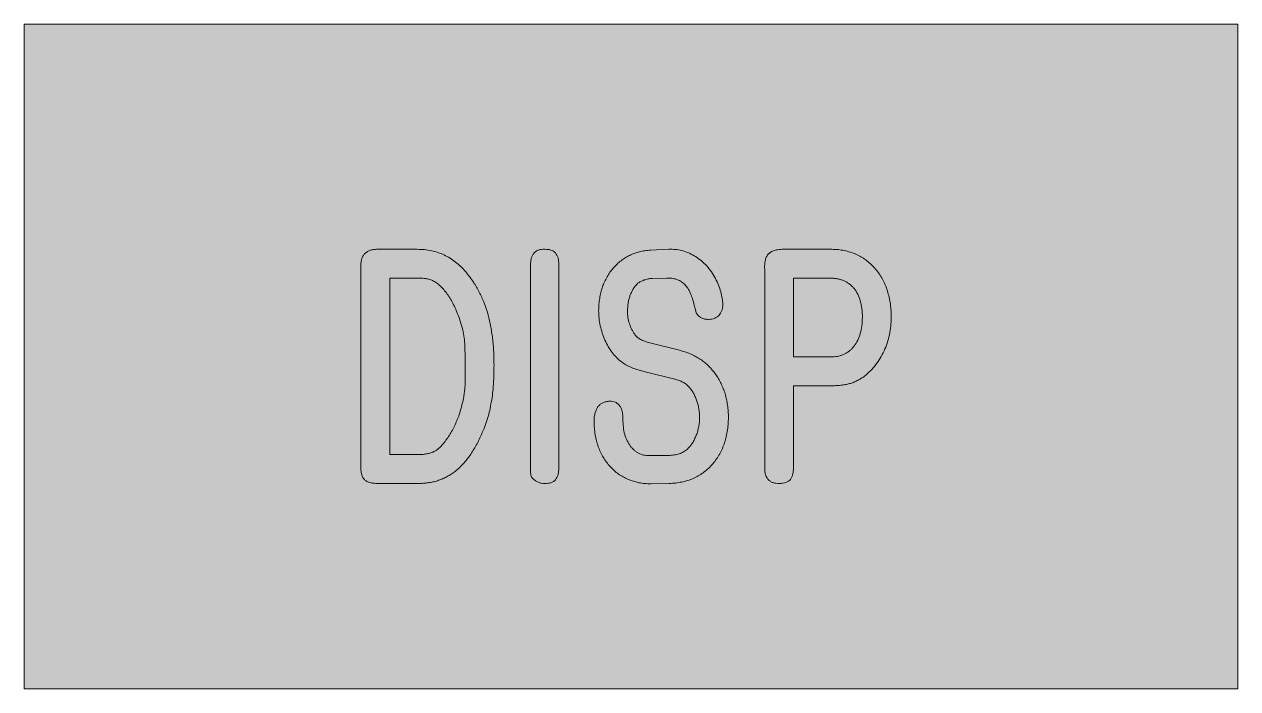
# Model space of a CAD drawing. Header units: inches. Extents: x 98.4 to 111.9, y 145 to 152.4.
import ezdxf

# ---------------------------------------------------------------- set-up
doc = ezdxf.new("R2010")
doc.units = ezdxf.units.IN
doc.header["$MEASUREMENT"] = 0

# ---------------------------------------------------------------- blocks, each defined once
blk = doc.blocks.new('block 2')
at = {"true_color": 0xffffff}
h = blk.add_hatch(color=7, dxfattribs=at)
h.dxf.hatch_style = 2
h.paths.add_polyline_path([(98.397, 152.379), (98.397, 145.013), (111.859, 145.013), (111.859, 152.379)])
at = {"color": 7, "lineweight": 5, "true_color": 0xffffff}
blk.add_lwpolyline([(98.397, 152.379), (98.397, 145.013), (111.859, 145.013), (111.859, 152.379), (98.397, 152.379)], dxfattribs=at)
blk = doc.blocks.new('block 3')
at = {"color": 7, "lineweight": 5, "true_color": 0xffffff}
blk.add_open_spline([(105.553, 147.288), (105.553, 147.288), (105.348, 147.284), (105.348, 147.284), (105.326, 147.285), (105.303, 147.286), (105.28, 147.288), (105.259, 147.29), (105.237, 147.293), (105.216, 147.297), (105.195, 147.302), (105.175, 147.307), (105.154, 147.313), (105.135, 147.319), (105.115, 147.326), (105.096, 147.334), (105.077, 147.341), (105.059, 147.35), (105.041, 147.36), (105.024, 147.37), (105.006, 147.381), (104.989, 147.393), (104.973, 147.405), (104.957, 147.418), (104.941, 147.431), (104.926, 147.445), (104.911, 147.46), (104.896, 147.476), (104.882, 147.491), (104.868, 147.508), (104.856, 147.525), (104.843, 147.542), (104.831, 147.56), (104.82, 147.578), (104.809, 147.596), (104.799, 147.615), (104.79, 147.634), (104.781, 147.654), (104.773, 147.675), (104.765, 147.695), (104.758, 147.717), (104.751, 147.738), (104.746, 147.76), (104.74, 147.782), (104.735, 147.805), (104.731, 147.828), (104.727, 147.852), (104.724, 147.876), (104.722, 147.9), (104.72, 147.925), (104.719, 147.951), (104.718, 147.976), (104.719, 147.993), (104.719, 148.01), (104.721, 148.027), (104.723, 148.042), (104.726, 148.057), (104.73, 148.072), (104.734, 148.085), (104.738, 148.098), (104.744, 148.11), (104.749, 148.121), (104.756, 148.131), (104.763, 148.141), (104.77, 148.15), (104.778, 148.158), (104.787, 148.166), (104.796, 148.173), (104.806, 148.179), (104.816, 148.184), (104.827, 148.189), (104.838, 148.192), (104.85, 148.195), (104.863, 148.198), (104.876, 148.199), (104.89, 148.2), (104.901, 148.199), (104.913, 148.199), (104.925, 148.197), (104.935, 148.195), (104.945, 148.192), (104.955, 148.188), (104.964, 148.184), (104.973, 148.178), (104.981, 148.172), (104.989, 148.165), (104.996, 148.158), (105.002, 148.15), (105.008, 148.141), (105.013, 148.131), (105.018, 148.122), (105.023, 148.11), (105.027, 148.099), (105.03, 148.087), (105.033, 148.074), (105.035, 148.06), (105.036, 148.047), (105.038, 148.031), (105.038, 148.015), (105.038, 148), (105.039, 147.97), (105.039, 147.94), (105.043, 147.911), (105.046, 147.884), (105.051, 147.857), (105.058, 147.831), (105.065, 147.807), (105.075, 147.784), (105.086, 147.761), (105.097, 147.739), (105.11, 147.718), (105.124, 147.699), (105.132, 147.69), (105.139, 147.681), (105.148, 147.673), (105.155, 147.665), (105.163, 147.658), (105.172, 147.651), (105.18, 147.644), (105.188, 147.638), (105.197, 147.632), (105.206, 147.627), (105.215, 147.622), (105.225, 147.617), (105.234, 147.613), (105.244, 147.61), (105.254, 147.607), (105.263, 147.604), (105.273, 147.602), (105.284, 147.601), (105.294, 147.599), (105.305, 147.598), (105.315, 147.598), (105.326, 147.598), (105.338, 147.599), (105.349, 147.6), (105.349, 147.6), (105.541, 147.599), (105.541, 147.599), (105.563, 147.6), (105.585, 147.601), (105.606, 147.604), (105.626, 147.607), (105.645, 147.611), (105.663, 147.617), (105.68, 147.622), (105.697, 147.63), (105.712, 147.639), (105.726, 147.648), (105.74, 147.659), (105.753, 147.67), (105.763, 147.681), (105.773, 147.691), (105.783, 147.702), (105.792, 147.714), (105.801, 147.726), (105.81, 147.738), (105.818, 147.751), (105.825, 147.765), (105.832, 147.778), (105.839, 147.793), (105.846, 147.807), (105.852, 147.822), (105.858, 147.838), (105.863, 147.853), (105.868, 147.869), (105.872, 147.885), (105.876, 147.901), (105.879, 147.918), (105.882, 147.934), (105.885, 147.951), (105.886, 147.967), (105.888, 147.985), (105.888, 148.002), (105.889, 148.019), (105.888, 148.036), (105.888, 148.053), (105.886, 148.07), (105.885, 148.086), (105.883, 148.103), (105.88, 148.119), (105.877, 148.135), (105.874, 148.151), (105.87, 148.166), (105.865, 148.182), (105.861, 148.197), (105.855, 148.212), (105.85, 148.227), (105.844, 148.242), (105.837, 148.256), (105.831, 148.27), (105.824, 148.284), (105.816, 148.297), (105.809, 148.309), (105.801, 148.321), (105.792, 148.333), (105.784, 148.344), (105.774, 148.354), (105.765, 148.365), (105.756, 148.374), (105.747, 148.382), (105.738, 148.39), (105.727, 148.398), (105.716, 148.405), (105.704, 148.411), (105.69, 148.418), (105.676, 148.424), (105.662, 148.429), (105.646, 148.435), (105.629, 148.439), (105.613, 148.444), (105.613, 148.444), (105.269, 148.53), (105.269, 148.53), (105.242, 148.537), (105.216, 148.544), (105.189, 148.553), (105.168, 148.56), (105.146, 148.568), (105.126, 148.577), (105.107, 148.585), (105.089, 148.594), (105.072, 148.604), (105.055, 148.614), (105.039, 148.625), (105.022, 148.636), (105.004, 148.652), (104.985, 148.667), (104.967, 148.684), (104.95, 148.702), (104.933, 148.721), (104.918, 148.741), (104.903, 148.761), (104.888, 148.783), (104.875, 148.805), (104.862, 148.829), (104.85, 148.853), (104.839, 148.877), (104.827, 148.903), (104.817, 148.929), (104.809, 148.955), (104.8, 148.982), (104.793, 149.009), (104.787, 149.036), (104.781, 149.063), (104.777, 149.091), (104.774, 149.119), (104.771, 149.148), (104.77, 149.176), (104.769, 149.205), (104.769, 149.228), (104.77, 149.252), (104.772, 149.275), (104.774, 149.298), (104.777, 149.32), (104.781, 149.342), (104.784, 149.363), (104.788, 149.385), (104.794, 149.406), (104.799, 149.426), (104.805, 149.447), (104.812, 149.467), (104.818, 149.486), (104.826, 149.505), (104.834, 149.524), (104.843, 149.542), (104.852, 149.56), (104.862, 149.578), (104.872, 149.595), (104.883, 149.612), (104.894, 149.629), (104.906, 149.645), (104.918, 149.661), (104.931, 149.676), (104.944, 149.691), (104.958, 149.705), (104.973, 149.719), (104.987, 149.732), (105.001, 149.745), (105.017, 149.757), (105.032, 149.769), (105.047, 149.78), (105.063, 149.79), (105.08, 149.8), (105.096, 149.809), (105.114, 149.817), (105.131, 149.826), (105.149, 149.833), (105.167, 149.839), (105.185, 149.846), (105.204, 149.851), (105.223, 149.856), (105.243, 149.861), (105.263, 149.865), (105.282, 149.868), (105.303, 149.871), (105.324, 149.873), (105.345, 149.875), (105.345, 149.875), (105.549, 149.885), (105.549, 149.885), (105.549, 149.885), (105.569, 149.884), (105.569, 149.884), (105.592, 149.884), (105.615, 149.884), (105.638, 149.881), (105.662, 149.878), (105.685, 149.873), (105.708, 149.866), (105.731, 149.859), (105.754, 149.85), (105.776, 149.84), (105.8, 149.829), (105.823, 149.817), (105.845, 149.803), (105.867, 149.788), (105.889, 149.772), (105.91, 149.755), (105.93, 149.738), (105.95, 149.72), (105.968, 149.7), (105.987, 149.68), (106.004, 149.658), (106.02, 149.635), (106.036, 149.612), (106.05, 149.587), (106.064, 149.562), (106.076, 149.538), (106.088, 149.513), (106.099, 149.488), (106.109, 149.464), (106.117, 149.438), (106.124, 149.413), (106.131, 149.389), (106.137, 149.364), (106.14, 149.34), (106.144, 149.318), (106.145, 149.297), (106.146, 149.275), (106.145, 149.263), (106.145, 149.25), (106.143, 149.238), (106.141, 149.226), (106.139, 149.215), (106.135, 149.204), (106.131, 149.194), (106.127, 149.185), (106.122, 149.176), (106.117, 149.168), (106.111, 149.16), (106.105, 149.153), (106.098, 149.146), (106.091, 149.14), (106.083, 149.134), (106.075, 149.129), (106.066, 149.124), (106.057, 149.12), (106.047, 149.116), (106.036, 149.113), (106.026, 149.111), (106.014, 149.109), (106.002, 149.108), (105.99, 149.107), (105.975, 149.107), (105.96, 149.108), (105.945, 149.111), (105.932, 149.114), (105.919, 149.118), (105.907, 149.124), (105.896, 149.13), (105.885, 149.137), (105.876, 149.146), (105.867, 149.155), (105.86, 149.166), (105.853, 149.177), (105.852, 149.18), (105.851, 149.182), (105.85, 149.185), (105.849, 149.189), (105.848, 149.193), (105.847, 149.197), (105.846, 149.2), (105.845, 149.203), (105.844, 149.206), (105.843, 149.211), (105.842, 149.216), (105.841, 149.221), (105.839, 149.227), (105.837, 149.233), (105.835, 149.239), (105.833, 149.247), (105.831, 149.255), (105.829, 149.264), (105.823, 149.288), (105.817, 149.313), (105.809, 149.337), (105.802, 149.358), (105.795, 149.379), (105.785, 149.4), (105.777, 149.418), (105.768, 149.435), (105.757, 149.452), (105.748, 149.466), (105.737, 149.48), (105.725, 149.493), (105.714, 149.505), (105.701, 149.515), (105.687, 149.524), (105.673, 149.533), (105.659, 149.541), (105.643, 149.547), (105.627, 149.553), (105.61, 149.558), (105.593, 149.561), (105.575, 149.564), (105.556, 149.565), (105.537, 149.566), (105.537, 149.566), (105.521, 149.566), (105.521, 149.566), (105.521, 149.566), (105.361, 149.562), (105.361, 149.562), (105.347, 149.56), (105.333, 149.559), (105.319, 149.556), (105.304, 149.553), (105.29, 149.549), (105.275, 149.544), (105.261, 149.539), (105.248, 149.534), (105.235, 149.527), (105.224, 149.521), (105.214, 149.514), (105.205, 149.507), (105.195, 149.498), (105.186, 149.489), (105.178, 149.479), (105.17, 149.469), (105.162, 149.459), (105.155, 149.448), (105.148, 149.437), (105.142, 149.426), (105.136, 149.414), (105.13, 149.402), (105.125, 149.39), (105.12, 149.378), (105.115, 149.365), (105.111, 149.351), (105.107, 149.338), (105.103, 149.324), (105.1, 149.31), (105.097, 149.295), (105.095, 149.28), (105.093, 149.265), (105.092, 149.249), (105.09, 149.233), (105.09, 149.217), (105.089, 149.201), (105.09, 149.177), (105.091, 149.153), (105.094, 149.129), (105.098, 149.106), (105.103, 149.083), (105.11, 149.061), (105.116, 149.04), (105.124, 149.019), (105.135, 148.999), (105.145, 148.979), (105.157, 148.96), (105.169, 148.942), (105.178, 148.931), (105.186, 148.92), (105.196, 148.911), (105.207, 148.901), (105.22, 148.893), (105.233, 148.886), (105.248, 148.878), (105.264, 148.87), (105.28, 148.864), (105.299, 148.858), (105.318, 148.853), (105.337, 148.848), (105.337, 148.848), (105.681, 148.761), (105.681, 148.761), (105.701, 148.755), (105.721, 148.749), (105.741, 148.743), (105.76, 148.736), (105.779, 148.729), (105.797, 148.721), (105.815, 148.712), (105.833, 148.703), (105.85, 148.693), (105.867, 148.684), (105.884, 148.674), (105.901, 148.663), (105.917, 148.652), (105.932, 148.64), (105.947, 148.628), (105.962, 148.616), (105.977, 148.603), (105.99, 148.59), (106.004, 148.576), (106.017, 148.561), (106.03, 148.546), (106.043, 148.531), (106.055, 148.515), (106.067, 148.499), (106.078, 148.483), (106.089, 148.466), (106.099, 148.449), (106.109, 148.432), (106.119, 148.414), (106.127, 148.395), (106.136, 148.377), (106.144, 148.358), (106.152, 148.339), (106.159, 148.32), (106.166, 148.301), (106.172, 148.281), (106.178, 148.261), (106.183, 148.24), (106.187, 148.22), (106.192, 148.198), (106.195, 148.177), (106.199, 148.155), (106.202, 148.133), (106.204, 148.111), (106.206, 148.089), (106.208, 148.066), (106.208, 148.043), (106.209, 148.019), (106.208, 147.993), (106.207, 147.966), (106.205, 147.94), (106.203, 147.914), (106.199, 147.889), (106.195, 147.864), (106.191, 147.84), (106.186, 147.816), (106.181, 147.792), (106.175, 147.77), (106.168, 147.747), (106.16, 147.725), (106.153, 147.704), (106.144, 147.682), (106.134, 147.662), (106.125, 147.641), (106.115, 147.621), (106.103, 147.602), (106.092, 147.583), (106.08, 147.564), (106.067, 147.546), (106.053, 147.528), (106.039, 147.511), (106.024, 147.494), (106.01, 147.478), (105.994, 147.462), (105.978, 147.448), (105.962, 147.433), (105.945, 147.42), (105.928, 147.407), (105.91, 147.395), (105.892, 147.383), (105.874, 147.373), (105.856, 147.362), (105.836, 147.352), (105.817, 147.344), (105.797, 147.335), (105.777, 147.327), (105.756, 147.321), (105.735, 147.314), (105.713, 147.309), (105.692, 147.304), (105.669, 147.3), (105.647, 147.296), (105.624, 147.293), (105.6, 147.291), (105.577, 147.29), (105.553, 147.288)], degree=3, knots=[0, 0, 0, 0, 1, 1, 1, 2, 2, 2, 3, 3, 3, 4, 4, 4, 5, 5, 5, 6, 6, 6, 7, 7, 7, 8, 8, 8, 9, 9, 9, 10, 10, 10, 11, 11, 11, 12, 12, 12, 13, 13, 13, 14, 14, 14, 15, 15, 15, 16, 16, 16, 17, 17, 17, 18, 18, 18, 19, 19, 19, 20, 20, 20, 21, 21, 21, 22, 22, 22, 23, 23, 23, 24, 24, 24, 25, 25, 25, 26, 26, 26, 27, 27, 27, 28, 28, 28, 29, 29, 29, 30, 30, 30, 31, 31, 31, 32, 32, 32, 33, 33, 33, 34, 34, 34, 35, 35, 35, 36, 36, 36, 37, 37, 37, 38, 38, 38, 39, 39, 39, 40, 40, 40, 41, 41, 41, 42, 42, 42, 43, 43, 43, 44, 44, 44, 45, 45, 45, 46, 46, 46, 47, 47, 47, 48, 48, 48, 49, 49, 49, 50, 50, 50, 51, 51, 51, 52, 52, 52, 53, 53, 53, 54, 54, 54, 55, 55, 55, 56, 56, 56, 57, 57, 57, 58, 58, 58, 59, 59, 59, 60, 60, 60, 61, 61, 61, 62, 62, 62, 63, 63, 63, 64, 64, 64, 65, 65, 65, 66, 66, 66, 67, 67, 67, 68, 68, 68, 69, 69, 69, 70, 70, 70, 71, 71, 71, 72, 72, 72, 73, 73, 73, 74, 74, 74, 75, 75, 75, 76, 76, 76, 77, 77, 77, 78, 78, 78, 79, 79, 79, 80, 80, 80, 81, 81, 81, 82, 82, 82, 83, 83, 83, 84, 84, 84, 85, 85, 85, 86, 86, 86, 87, 87, 87, 88, 88, 88, 89, 89, 89, 90, 90, 90, 91, 91, 91, 92, 92, 92, 93, 93, 93, 94, 94, 94, 95, 95, 95, 96, 96, 96, 97, 97, 97, 98, 98, 98, 99, 99, 99, 100, 100, 100, 101, 101, 101, 102, 102, 102, 103, 103, 103, 104, 104, 104, 105, 105, 105, 106, 106, 106, 107, 107, 107, 108, 108, 108, 109, 109, 109, 110, 110, 110, 111, 111, 111, 112, 112, 112, 113, 113, 113, 114, 114, 114, 115, 115, 115, 116, 116, 116, 117, 117, 117, 118, 118, 118, 119, 119, 119, 120, 120, 120, 121, 121, 121, 122, 122, 122, 123, 123, 123, 124, 124, 124, 125, 125, 125, 126, 126, 126, 127, 127, 127, 128, 128, 128, 129, 129, 129, 130, 130, 130, 131, 131, 131, 132, 132, 132, 133, 133, 133, 134, 134, 134, 135, 135, 135, 136, 136, 136, 137, 137, 137, 138, 138, 138, 139, 139, 139, 140, 140, 140, 141, 141, 141, 142, 142, 142, 143, 143, 143, 144, 144, 144, 145, 145, 145, 146, 146, 146, 147, 147, 147, 148, 148, 148, 149, 149, 149, 150, 150, 150, 151, 151, 151, 152, 152, 152, 153, 153, 153, 154, 154, 154, 155, 155, 155, 156, 156, 156, 157, 157, 157, 158, 158, 158, 159, 159, 159, 160, 160, 160, 161, 161, 161, 162, 162, 162, 163, 163, 163, 164, 164, 164, 165, 165, 165, 166, 166, 166, 167, 167, 167, 168, 168, 168, 169, 169, 169, 170, 170, 170, 171, 171, 171, 172, 172, 172, 173, 173, 173, 174, 174, 174, 175, 175, 175, 176, 176, 176, 177, 177, 177, 178, 178, 178, 179, 179, 179, 180, 180, 180, 181, 181, 181, 182, 182, 182, 183, 183, 183, 184, 184, 184, 185, 185, 185, 186, 186, 186, 187, 187, 187, 188, 188, 188, 189, 189, 189, 190, 190, 190, 191, 191, 191, 192, 192, 192, 193, 193, 193, 194, 194, 194, 194], dxfattribs=at)
blk = doc.blocks.new('block 4')
at = {"color": 7, "lineweight": 5, "true_color": 0xffffff}
blk.add_open_spline([(102.323, 147.288), (102.305, 147.289), (102.287, 147.289), (102.269, 147.291), (102.254, 147.293), (102.239, 147.296), (102.224, 147.301), (102.212, 147.305), (102.2, 147.309), (102.19, 147.316), (102.18, 147.322), (102.171, 147.329), (102.164, 147.338), (102.157, 147.347), (102.151, 147.358), (102.147, 147.369), (102.142, 147.382), (102.138, 147.395), (102.136, 147.409), (102.133, 147.426), (102.131, 147.444), (102.13, 147.461), (102.13, 147.482), (102.131, 147.503), (102.132, 147.524), (102.132, 147.524), (102.131, 149.682), (102.131, 149.682), (102.131, 149.699), (102.131, 149.715), (102.132, 149.731), (102.133, 149.745), (102.135, 149.759), (102.139, 149.773), (102.143, 149.785), (102.148, 149.797), (102.154, 149.808), (102.16, 149.818), (102.167, 149.828), (102.175, 149.837), (102.184, 149.845), (102.193, 149.852), (102.204, 149.859), (102.215, 149.865), (102.227, 149.87), (102.239, 149.874), (102.253, 149.878), (102.267, 149.881), (102.282, 149.882), (102.298, 149.884), (102.314, 149.885), (102.331, 149.885), (102.331, 149.885), (102.757, 149.884), (102.757, 149.884), (102.784, 149.884), (102.811, 149.883), (102.837, 149.881), (102.863, 149.878), (102.888, 149.874), (102.913, 149.869), (102.938, 149.863), (102.962, 149.857), (102.986, 149.849), (103.009, 149.841), (103.032, 149.832), (103.054, 149.822), (103.077, 149.811), (103.099, 149.799), (103.12, 149.786), (103.141, 149.773), (103.162, 149.758), (103.182, 149.743), (103.202, 149.727), (103.222, 149.71), (103.241, 149.692), (103.26, 149.673), (103.278, 149.653), (103.295, 149.633), (103.322, 149.6), (103.348, 149.566), (103.372, 149.532), (103.395, 149.497), (103.417, 149.461), (103.437, 149.424), (103.456, 149.387), (103.475, 149.348), (103.491, 149.309), (103.507, 149.27), (103.521, 149.229), (103.534, 149.188), (103.547, 149.145), (103.557, 149.101), (103.566, 149.058), (103.576, 149.011), (103.583, 148.963), (103.59, 148.916), (103.596, 148.865), (103.601, 148.814), (103.604, 148.763), (103.607, 148.709), (103.607, 148.655), (103.608, 148.6), (103.607, 148.559), (103.607, 148.518), (103.606, 148.477), (103.605, 148.44), (103.603, 148.402), (103.6, 148.364), (103.597, 148.33), (103.594, 148.295), (103.59, 148.26), (103.585, 148.229), (103.58, 148.197), (103.574, 148.166), (103.569, 148.136), (103.562, 148.106), (103.555, 148.077), (103.547, 148.047), (103.538, 148.017), (103.529, 147.987), (103.519, 147.957), (103.509, 147.927), (103.497, 147.898), (103.485, 147.868), (103.472, 147.838), (103.459, 147.809), (103.449, 147.787), (103.439, 147.765), (103.428, 147.744), (103.417, 147.724), (103.406, 147.703), (103.394, 147.684), (103.383, 147.665), (103.372, 147.646), (103.36, 147.628), (103.348, 147.61), (103.336, 147.593), (103.324, 147.576), (103.312, 147.56), (103.299, 147.544), (103.286, 147.529), (103.274, 147.514), (103.261, 147.5), (103.247, 147.487), (103.235, 147.473), (103.221, 147.46), (103.207, 147.448), (103.194, 147.436), (103.18, 147.425), (103.166, 147.414), (103.152, 147.404), (103.137, 147.394), (103.123, 147.384), (103.108, 147.375), (103.093, 147.367), (103.078, 147.359), (103.062, 147.351), (103.046, 147.344), (103.03, 147.337), (103.014, 147.33), (102.998, 147.325), (102.981, 147.319), (102.964, 147.314), (102.947, 147.309), (102.93, 147.305), (102.913, 147.301), (102.895, 147.298), (102.877, 147.296), (102.859, 147.293), (102.841, 147.291), (102.822, 147.29), (102.804, 147.289), (102.785, 147.289), (102.766, 147.288), (102.766, 147.288), (102.323, 147.288), (102.323, 147.288)], degree=3, knots=[0, 0, 0, 0, 1, 1, 1, 2, 2, 2, 3, 3, 3, 4, 4, 4, 5, 5, 5, 6, 6, 6, 7, 7, 7, 8, 8, 8, 9, 9, 9, 10, 10, 10, 11, 11, 11, 12, 12, 12, 13, 13, 13, 14, 14, 14, 15, 15, 15, 16, 16, 16, 17, 17, 17, 18, 18, 18, 19, 19, 19, 20, 20, 20, 21, 21, 21, 22, 22, 22, 23, 23, 23, 24, 24, 24, 25, 25, 25, 26, 26, 26, 27, 27, 27, 28, 28, 28, 29, 29, 29, 30, 30, 30, 31, 31, 31, 32, 32, 32, 33, 33, 33, 34, 34, 34, 35, 35, 35, 36, 36, 36, 37, 37, 37, 38, 38, 38, 39, 39, 39, 40, 40, 40, 41, 41, 41, 42, 42, 42, 43, 43, 43, 44, 44, 44, 45, 45, 45, 46, 46, 46, 47, 47, 47, 48, 48, 48, 49, 49, 49, 50, 50, 50, 51, 51, 51, 52, 52, 52, 53, 53, 53, 54, 54, 54, 55, 55, 55, 56, 56, 56, 57, 57, 57, 58, 58, 58, 59, 59, 59, 59], dxfattribs=at)
blk = doc.blocks.new('block 5')
at = {"color": 7, "lineweight": 5, "true_color": 0xffffff}
blk.add_open_spline([(104.013, 149.699), (104.013, 149.714), (104.013, 149.729), (104.015, 149.744), (104.016, 149.757), (104.019, 149.77), (104.022, 149.783), (104.025, 149.795), (104.029, 149.806), (104.034, 149.816), (104.038, 149.825), (104.044, 149.834), (104.051, 149.842), (104.058, 149.85), (104.065, 149.857), (104.074, 149.862), (104.082, 149.868), (104.092, 149.873), (104.102, 149.876), (104.112, 149.88), (104.123, 149.882), (104.134, 149.883), (104.147, 149.885), (104.159, 149.885), (104.172, 149.884), (104.184, 149.884), (104.197, 149.884), (104.209, 149.883), (104.22, 149.882), (104.23, 149.88), (104.24, 149.876), (104.25, 149.873), (104.259, 149.868), (104.267, 149.862), (104.276, 149.857), (104.283, 149.851), (104.29, 149.844), (104.296, 149.836), (104.302, 149.828), (104.306, 149.819), (104.311, 149.809), (104.315, 149.799), (104.318, 149.789), (104.322, 149.777), (104.324, 149.765), (104.325, 149.752), (104.326, 149.739), (104.327, 149.725), (104.327, 149.711), (104.327, 149.711), (104.327, 147.466), (104.327, 147.466), (104.327, 147.452), (104.327, 147.438), (104.325, 147.423), (104.324, 147.411), (104.322, 147.398), (104.318, 147.386), (104.315, 147.375), (104.312, 147.364), (104.306, 147.354), (104.302, 147.346), (104.296, 147.337), (104.29, 147.33), (104.283, 147.322), (104.276, 147.316), (104.267, 147.31), (104.259, 147.305), (104.25, 147.3), (104.24, 147.297), (104.23, 147.293), (104.22, 147.291), (104.209, 147.29), (104.197, 147.288), (104.184, 147.288), (104.172, 147.288), (104.159, 147.289), (104.146, 147.289), (104.134, 147.291), (104.122, 147.293), (104.11, 147.297), (104.099, 147.301), (104.087, 147.306), (104.076, 147.311), (104.067, 147.318), (104.056, 147.325), (104.047, 147.334), (104.038, 147.343), (104.033, 147.348), (104.029, 147.353), (104.025, 147.359), (104.022, 147.366), (104.019, 147.373), (104.018, 147.381), (104.017, 147.386), (104.016, 147.391), (104.016, 147.396), (104.015, 147.402), (104.014, 147.408), (104.014, 147.415), (104.014, 147.423), (104.014, 147.431), (104.013, 147.439), (104.013, 147.448), (104.013, 147.457), (104.013, 147.466), (104.013, 147.466), (104.013, 149.699), (104.013, 149.699)], degree=3, knots=[0, 0, 0, 0, 1, 1, 1, 2, 2, 2, 3, 3, 3, 4, 4, 4, 5, 5, 5, 6, 6, 6, 7, 7, 7, 8, 8, 8, 9, 9, 9, 10, 10, 10, 11, 11, 11, 12, 12, 12, 13, 13, 13, 14, 14, 14, 15, 15, 15, 16, 16, 16, 17, 17, 17, 18, 18, 18, 19, 19, 19, 20, 20, 20, 21, 21, 21, 22, 22, 22, 23, 23, 23, 24, 24, 24, 25, 25, 25, 26, 26, 26, 27, 27, 27, 28, 28, 28, 29, 29, 29, 30, 30, 30, 31, 31, 31, 32, 32, 32, 33, 33, 33, 34, 34, 34, 35, 35, 35, 36, 36, 36, 36], dxfattribs=at)
blk = doc.blocks.new('block 6')
at = {"color": 7, "lineweight": 5, "true_color": 0xffffff}
blk.add_open_spline([(108.015, 149.134), (108.014, 149.101), (108.013, 149.067), (108.01, 149.033), (108.006, 149.001), (108.002, 148.969), (107.995, 148.937), (107.988, 148.906), (107.98, 148.875), (107.97, 148.845), (107.96, 148.815), (107.949, 148.786), (107.936, 148.758), (107.923, 148.73), (107.908, 148.703), (107.893, 148.676), (107.877, 148.651), (107.861, 148.626), (107.842, 148.603), (107.825, 148.579), (107.805, 148.557), (107.784, 148.537), (107.763, 148.517), (107.741, 148.498), (107.719, 148.479), (107.706, 148.469), (107.692, 148.46), (107.679, 148.451), (107.665, 148.443), (107.652, 148.436), (107.638, 148.429), (107.624, 148.422), (107.61, 148.415), (107.595, 148.409), (107.581, 148.404), (107.567, 148.399), (107.552, 148.395), (107.537, 148.391), (107.522, 148.388), (107.507, 148.385), (107.49, 148.381), (107.473, 148.379), (107.456, 148.377), (107.437, 148.375), (107.419, 148.374), (107.4, 148.373), (107.38, 148.372), (107.359, 148.372), (107.339, 148.372), (107.339, 148.372), (106.932, 148.372), (106.932, 148.372), (106.932, 148.372), (106.931, 147.491), (106.931, 147.491), (106.931, 147.474), (106.93, 147.456), (106.929, 147.439), (106.928, 147.424), (106.926, 147.41), (106.923, 147.395), (106.92, 147.383), (106.917, 147.371), (106.912, 147.36), (106.907, 147.35), (106.902, 147.341), (106.896, 147.332), (106.89, 147.325), (106.882, 147.318), (106.874, 147.313), (106.866, 147.307), (106.857, 147.302), (106.847, 147.299), (106.836, 147.295), (106.825, 147.292), (106.814, 147.291), (106.801, 147.289), (106.788, 147.289), (106.775, 147.288), (106.762, 147.288), (106.749, 147.288), (106.736, 147.29), (106.725, 147.292), (106.713, 147.294), (106.702, 147.298), (106.692, 147.301), (106.683, 147.306), (106.674, 147.312), (106.665, 147.317), (106.658, 147.324), (106.651, 147.331), (106.644, 147.339), (106.638, 147.347), (106.633, 147.356), (106.627, 147.366), (106.623, 147.377), (106.62, 147.388), (106.617, 147.4), (106.614, 147.412), (106.613, 147.425), (106.611, 147.439), (106.612, 147.454), (106.612, 147.468), (106.612, 147.468), (106.611, 149.649), (106.611, 149.649), (106.611, 149.67), (106.61, 149.691), (106.611, 149.712), (106.612, 149.73), (106.615, 149.747), (106.619, 149.764), (106.622, 149.779), (106.626, 149.793), (106.633, 149.806), (106.639, 149.817), (106.647, 149.828), (106.656, 149.837), (106.665, 149.845), (106.676, 149.853), (106.687, 149.859), (106.701, 149.865), (106.716, 149.87), (106.73, 149.874), (106.748, 149.878), (106.766, 149.881), (106.785, 149.883), (106.806, 149.885), (106.828, 149.885), (106.85, 149.885), (106.85, 149.885), (107.354, 149.884), (107.354, 149.884), (107.378, 149.884), (107.402, 149.883), (107.426, 149.881), (107.449, 149.878), (107.472, 149.874), (107.495, 149.87), (107.517, 149.865), (107.538, 149.86), (107.56, 149.853), (107.581, 149.847), (107.601, 149.84), (107.621, 149.831), (107.641, 149.822), (107.66, 149.812), (107.679, 149.802), (107.697, 149.791), (107.716, 149.779), (107.733, 149.767), (107.75, 149.754), (107.767, 149.74), (107.783, 149.725), (107.8, 149.71), (107.815, 149.694), (107.83, 149.678), (107.845, 149.661), (107.859, 149.644), (107.872, 149.625), (107.886, 149.607), (107.898, 149.588), (107.909, 149.568), (107.921, 149.548), (107.931, 149.528), (107.941, 149.507), (107.95, 149.485), (107.959, 149.463), (107.967, 149.441), (107.974, 149.418), (107.981, 149.394), (107.987, 149.371), (107.993, 149.346), (107.998, 149.321), (108.002, 149.296), (108.006, 149.27), (108.009, 149.244), (108.011, 149.217), (108.013, 149.19), (108.014, 149.162), (108.015, 149.134)], degree=3, knots=[0, 0, 0, 0, 1, 1, 1, 2, 2, 2, 3, 3, 3, 4, 4, 4, 5, 5, 5, 6, 6, 6, 7, 7, 7, 8, 8, 8, 9, 9, 9, 10, 10, 10, 11, 11, 11, 12, 12, 12, 13, 13, 13, 14, 14, 14, 15, 15, 15, 16, 16, 16, 17, 17, 17, 18, 18, 18, 19, 19, 19, 20, 20, 20, 21, 21, 21, 22, 22, 22, 23, 23, 23, 24, 24, 24, 25, 25, 25, 26, 26, 26, 27, 27, 27, 28, 28, 28, 29, 29, 29, 30, 30, 30, 31, 31, 31, 32, 32, 32, 33, 33, 33, 34, 34, 34, 35, 35, 35, 36, 36, 36, 37, 37, 37, 38, 38, 38, 39, 39, 39, 40, 40, 40, 41, 41, 41, 42, 42, 42, 43, 43, 43, 44, 44, 44, 45, 45, 45, 46, 46, 46, 47, 47, 47, 48, 48, 48, 49, 49, 49, 50, 50, 50, 51, 51, 51, 52, 52, 52, 53, 53, 53, 54, 54, 54, 55, 55, 55, 56, 56, 56, 57, 57, 57, 58, 58, 58, 59, 59, 59, 60, 60, 60, 60], dxfattribs=at)
blk = doc.blocks.new('block 7')
at = {"true_color": 0xffffff}
h = blk.add_hatch(color=7, dxfattribs=at)
h.dxf.hatch_style = 2
edge = h.paths.add_edge_path()
edge.add_spline(control_points=[(107.695, 149.13), (107.694, 149.163), (107.693, 149.195), (107.689, 149.227), (107.685, 149.256), (107.68, 149.285), (107.671, 149.313), (107.664, 149.338), (107.654, 149.363), (107.643, 149.387), (107.631, 149.409), (107.618, 149.43), (107.603, 149.449), (107.595, 149.459), (107.587, 149.467), (107.578, 149.476), (107.57, 149.484), (107.561, 149.492), (107.552, 149.499), (107.543, 149.506), (107.533, 149.513), (107.523, 149.519), (107.513, 149.525), (107.502, 149.53), (107.492, 149.534), (107.481, 149.539), (107.47, 149.544), (107.458, 149.547), (107.446, 149.551), (107.434, 149.554), (107.422, 149.557), (107.41, 149.559), (107.397, 149.56), (107.383, 149.562), (107.37, 149.563), (107.356, 149.564), (107.343, 149.564), (107.343, 149.564), (106.932, 149.564), (106.932, 149.564), (106.932, 149.564), (106.932, 148.693), (106.932, 148.693), (106.932, 148.693), (107.362, 148.693), (107.362, 148.693), (107.374, 148.693), (107.387, 148.694), (107.399, 148.695), (107.411, 148.696), (107.423, 148.699), (107.434, 148.701), (107.445, 148.704), (107.456, 148.707), (107.467, 148.711), (107.478, 148.715), (107.488, 148.719), (107.499, 148.724), (107.509, 148.729), (107.518, 148.735), (107.527, 148.741), (107.537, 148.747), (107.546, 148.754), (107.555, 148.761), (107.564, 148.769), (107.573, 148.776), (107.58, 148.785), (107.589, 148.794), (107.596, 148.803), (107.604, 148.813), (107.619, 148.832), (107.632, 148.854), (107.643, 148.876), (107.654, 148.9), (107.664, 148.925), (107.671, 148.951), (107.679, 148.978), (107.685, 149.007), (107.688, 149.035), (107.692, 149.067), (107.694, 149.099), (107.695, 149.13)], knot_values=[0, 0, 0, 0, 1, 1, 1, 2, 2, 2, 3, 3, 3, 4, 4, 4, 5, 5, 5, 6, 6, 6, 7, 7, 7, 8, 8, 8, 9, 9, 9, 10, 10, 10, 11, 11, 11, 12, 12, 12, 13, 13, 13, 14, 14, 14, 15, 15, 15, 16, 16, 16, 17, 17, 17, 18, 18, 18, 19, 19, 19, 20, 20, 20, 21, 21, 21, 22, 22, 22, 23, 23, 23, 24, 24, 24, 25, 25, 25, 26, 26, 26, 27, 27, 27, 27], degree=3, periodic=1)
at = {"color": 7, "lineweight": 5, "true_color": 0xffffff}
blk.add_open_spline([(107.695, 149.13), (107.694, 149.163), (107.693, 149.195), (107.689, 149.227), (107.685, 149.256), (107.68, 149.285), (107.671, 149.313), (107.664, 149.338), (107.654, 149.363), (107.643, 149.387), (107.631, 149.409), (107.618, 149.43), (107.603, 149.449), (107.595, 149.459), (107.587, 149.467), (107.578, 149.476), (107.57, 149.484), (107.561, 149.492), (107.552, 149.499), (107.543, 149.506), (107.533, 149.513), (107.523, 149.519), (107.513, 149.525), (107.502, 149.53), (107.492, 149.534), (107.481, 149.539), (107.47, 149.544), (107.458, 149.547), (107.446, 149.551), (107.434, 149.554), (107.422, 149.557), (107.41, 149.559), (107.397, 149.56), (107.383, 149.562), (107.37, 149.563), (107.356, 149.564), (107.343, 149.564), (107.343, 149.564), (106.932, 149.564), (106.932, 149.564), (106.932, 149.564), (106.932, 148.693), (106.932, 148.693), (106.932, 148.693), (107.362, 148.693), (107.362, 148.693), (107.374, 148.693), (107.387, 148.694), (107.399, 148.695), (107.411, 148.696), (107.423, 148.699), (107.434, 148.701), (107.445, 148.704), (107.456, 148.707), (107.467, 148.711), (107.478, 148.715), (107.488, 148.719), (107.499, 148.724), (107.509, 148.729), (107.518, 148.735), (107.527, 148.741), (107.537, 148.747), (107.546, 148.754), (107.555, 148.761), (107.564, 148.769), (107.573, 148.776), (107.58, 148.785), (107.589, 148.794), (107.596, 148.803), (107.604, 148.813), (107.619, 148.832), (107.632, 148.854), (107.643, 148.876), (107.654, 148.9), (107.664, 148.925), (107.671, 148.951), (107.679, 148.978), (107.685, 149.007), (107.688, 149.035), (107.692, 149.067), (107.694, 149.099), (107.695, 149.13)], degree=3, knots=[0, 0, 0, 0, 1, 1, 1, 2, 2, 2, 3, 3, 3, 4, 4, 4, 5, 5, 5, 6, 6, 6, 7, 7, 7, 8, 8, 8, 9, 9, 9, 10, 10, 10, 11, 11, 11, 12, 12, 12, 13, 13, 13, 14, 14, 14, 15, 15, 15, 16, 16, 16, 17, 17, 17, 18, 18, 18, 19, 19, 19, 20, 20, 20, 21, 21, 21, 22, 22, 22, 23, 23, 23, 24, 24, 24, 25, 25, 25, 26, 26, 26, 27, 27, 27, 27], dxfattribs=at)
blk = doc.blocks.new('block 8')
at = {"true_color": 0xffffff}
h = blk.add_hatch(color=7, dxfattribs=at)
h.dxf.hatch_style = 2
edge = h.paths.add_edge_path()
edge.add_spline(control_points=[(103.272, 148.247), (103.275, 148.267), (103.278, 148.286), (103.281, 148.305), (103.283, 148.322), (103.285, 148.339), (103.286, 148.356), (103.286, 148.367), (103.287, 148.377), (103.287, 148.387), (103.287, 148.402), (103.287, 148.416), (103.288, 148.431), (103.288, 148.45), (103.288, 148.469), (103.288, 148.487), (103.288, 148.511), (103.288, 148.534), (103.288, 148.557), (103.288, 148.576), (103.288, 148.595), (103.288, 148.614), (103.288, 148.631), (103.288, 148.648), (103.288, 148.666), (103.287, 148.682), (103.287, 148.697), (103.287, 148.713), (103.287, 148.727), (103.287, 148.741), (103.286, 148.756), (103.286, 148.768), (103.286, 148.781), (103.285, 148.793), (103.285, 148.804), (103.284, 148.816), (103.284, 148.827), (103.283, 148.836), (103.282, 148.845), (103.282, 148.855), (103.281, 148.863), (103.281, 148.871), (103.28, 148.879), (103.278, 148.909), (103.273, 148.938), (103.266, 148.968), (103.259, 149), (103.25, 149.031), (103.241, 149.063), (103.233, 149.087), (103.226, 149.111), (103.218, 149.135), (103.209, 149.159), (103.2, 149.182), (103.19, 149.204), (103.181, 149.226), (103.171, 149.248), (103.16, 149.27), (103.149, 149.291), (103.138, 149.312), (103.126, 149.332), (103.114, 149.351), (103.102, 149.37), (103.089, 149.388), (103.077, 149.405), (103.064, 149.422), (103.05, 149.437), (103.038, 149.452), (103.025, 149.466), (103.011, 149.479), (102.998, 149.491), (102.984, 149.502), (102.97, 149.513), (102.956, 149.522), (102.942, 149.53), (102.927, 149.537), (102.913, 149.544), (102.899, 149.549), (102.884, 149.553), (102.876, 149.555), (102.868, 149.557), (102.86, 149.558), (102.851, 149.56), (102.842, 149.561), (102.833, 149.562), (102.822, 149.562), (102.811, 149.563), (102.801, 149.563), (102.789, 149.564), (102.778, 149.564), (102.766, 149.564), (102.766, 149.564), (102.452, 149.564), (102.452, 149.564), (102.452, 149.564), (102.452, 147.609), (102.452, 147.609), (102.452, 147.609), (102.761, 147.609), (102.761, 147.609), (102.778, 147.609), (102.795, 147.609), (102.811, 147.61), (102.826, 147.611), (102.841, 147.613), (102.856, 147.615), (102.87, 147.618), (102.883, 147.62), (102.896, 147.624), (102.909, 147.628), (102.921, 147.632), (102.932, 147.637), (102.944, 147.642), (102.955, 147.648), (102.965, 147.655), (102.976, 147.662), (102.987, 147.67), (102.997, 147.678), (103.007, 147.687), (103.017, 147.697), (103.027, 147.707), (103.037, 147.718), (103.047, 147.73), (103.056, 147.742), (103.069, 147.76), (103.082, 147.777), (103.094, 147.795), (103.107, 147.813), (103.119, 147.832), (103.13, 147.851), (103.141, 147.87), (103.152, 147.889), (103.162, 147.909), (103.172, 147.93), (103.181, 147.95), (103.19, 147.971), (103.2, 147.993), (103.208, 148.014), (103.216, 148.036), (103.224, 148.058), (103.231, 148.081), (103.238, 148.104), (103.245, 148.127), (103.251, 148.15), (103.256, 148.174), (103.262, 148.198), (103.267, 148.223), (103.272, 148.247)], knot_values=[0, 0, 0, 0, 1, 1, 1, 2, 2, 2, 3, 3, 3, 4, 4, 4, 5, 5, 5, 6, 6, 6, 7, 7, 7, 8, 8, 8, 9, 9, 9, 10, 10, 10, 11, 11, 11, 12, 12, 12, 13, 13, 13, 14, 14, 14, 15, 15, 15, 16, 16, 16, 17, 17, 17, 18, 18, 18, 19, 19, 19, 20, 20, 20, 21, 21, 21, 22, 22, 22, 23, 23, 23, 24, 24, 24, 25, 25, 25, 26, 26, 26, 27, 27, 27, 28, 28, 28, 29, 29, 29, 30, 30, 30, 31, 31, 31, 32, 32, 32, 33, 33, 33, 34, 34, 34, 35, 35, 35, 36, 36, 36, 37, 37, 37, 38, 38, 38, 39, 39, 39, 40, 40, 40, 41, 41, 41, 42, 42, 42, 43, 43, 43, 44, 44, 44, 45, 45, 45, 46, 46, 46, 47, 47, 47, 48, 48, 48, 49, 49, 49, 49], degree=3, periodic=1)
at = {"color": 7, "lineweight": 5, "true_color": 0xffffff}
blk.add_open_spline([(103.272, 148.247), (103.275, 148.267), (103.278, 148.286), (103.281, 148.305), (103.283, 148.322), (103.285, 148.339), (103.286, 148.356), (103.286, 148.367), (103.287, 148.377), (103.287, 148.387), (103.287, 148.402), (103.287, 148.416), (103.288, 148.431), (103.288, 148.45), (103.288, 148.469), (103.288, 148.487), (103.288, 148.511), (103.288, 148.534), (103.288, 148.557), (103.288, 148.576), (103.288, 148.595), (103.288, 148.614), (103.288, 148.631), (103.288, 148.648), (103.288, 148.666), (103.287, 148.682), (103.287, 148.697), (103.287, 148.713), (103.287, 148.727), (103.287, 148.741), (103.286, 148.756), (103.286, 148.768), (103.286, 148.781), (103.285, 148.793), (103.285, 148.804), (103.284, 148.816), (103.284, 148.827), (103.283, 148.836), (103.282, 148.845), (103.282, 148.855), (103.281, 148.863), (103.281, 148.871), (103.28, 148.879), (103.278, 148.909), (103.273, 148.938), (103.266, 148.968), (103.259, 149), (103.25, 149.031), (103.241, 149.063), (103.233, 149.087), (103.226, 149.111), (103.218, 149.135), (103.209, 149.159), (103.2, 149.182), (103.19, 149.204), (103.181, 149.226), (103.171, 149.248), (103.16, 149.27), (103.149, 149.291), (103.138, 149.312), (103.126, 149.332), (103.114, 149.351), (103.102, 149.37), (103.089, 149.388), (103.077, 149.405), (103.064, 149.422), (103.05, 149.437), (103.038, 149.452), (103.025, 149.466), (103.011, 149.479), (102.998, 149.491), (102.984, 149.502), (102.97, 149.513), (102.956, 149.522), (102.942, 149.53), (102.927, 149.537), (102.913, 149.544), (102.899, 149.549), (102.884, 149.553), (102.876, 149.555), (102.868, 149.557), (102.86, 149.558), (102.851, 149.56), (102.842, 149.561), (102.833, 149.562), (102.822, 149.562), (102.811, 149.563), (102.801, 149.563), (102.789, 149.564), (102.778, 149.564), (102.766, 149.564), (102.766, 149.564), (102.452, 149.564), (102.452, 149.564), (102.452, 149.564), (102.452, 147.609), (102.452, 147.609), (102.452, 147.609), (102.761, 147.609), (102.761, 147.609), (102.778, 147.609), (102.795, 147.609), (102.811, 147.61), (102.826, 147.611), (102.841, 147.613), (102.856, 147.615), (102.87, 147.618), (102.883, 147.62), (102.896, 147.624), (102.909, 147.628), (102.921, 147.632), (102.932, 147.637), (102.944, 147.642), (102.955, 147.648), (102.965, 147.655), (102.976, 147.662), (102.987, 147.67), (102.997, 147.678), (103.007, 147.687), (103.017, 147.697), (103.027, 147.707), (103.037, 147.718), (103.047, 147.73), (103.056, 147.742), (103.069, 147.76), (103.082, 147.777), (103.094, 147.795), (103.107, 147.813), (103.119, 147.832), (103.13, 147.851), (103.141, 147.87), (103.152, 147.889), (103.162, 147.909), (103.172, 147.93), (103.181, 147.95), (103.19, 147.971), (103.2, 147.993), (103.208, 148.014), (103.216, 148.036), (103.224, 148.058), (103.231, 148.081), (103.238, 148.104), (103.245, 148.127), (103.251, 148.15), (103.256, 148.174), (103.262, 148.198), (103.267, 148.223), (103.272, 148.247)], degree=3, knots=[0, 0, 0, 0, 1, 1, 1, 2, 2, 2, 3, 3, 3, 4, 4, 4, 5, 5, 5, 6, 6, 6, 7, 7, 7, 8, 8, 8, 9, 9, 9, 10, 10, 10, 11, 11, 11, 12, 12, 12, 13, 13, 13, 14, 14, 14, 15, 15, 15, 16, 16, 16, 17, 17, 17, 18, 18, 18, 19, 19, 19, 20, 20, 20, 21, 21, 21, 22, 22, 22, 23, 23, 23, 24, 24, 24, 25, 25, 25, 26, 26, 26, 27, 27, 27, 28, 28, 28, 29, 29, 29, 30, 30, 30, 31, 31, 31, 32, 32, 32, 33, 33, 33, 34, 34, 34, 35, 35, 35, 36, 36, 36, 37, 37, 37, 38, 38, 38, 39, 39, 39, 40, 40, 40, 41, 41, 41, 42, 42, 42, 43, 43, 43, 44, 44, 44, 45, 45, 45, 46, 46, 46, 47, 47, 47, 48, 48, 48, 49, 49, 49, 49], dxfattribs=at)

msp = doc.modelspace()

# ---------------------------------------------------------------- block references
for name in ['block 2', 'block 4', 'block 5', 'block 3', 'block 6', 'block 8', 'block 7']:
    msp.add_blockref(name, (0, 0))

doc.saveas('drawing.dxf')
